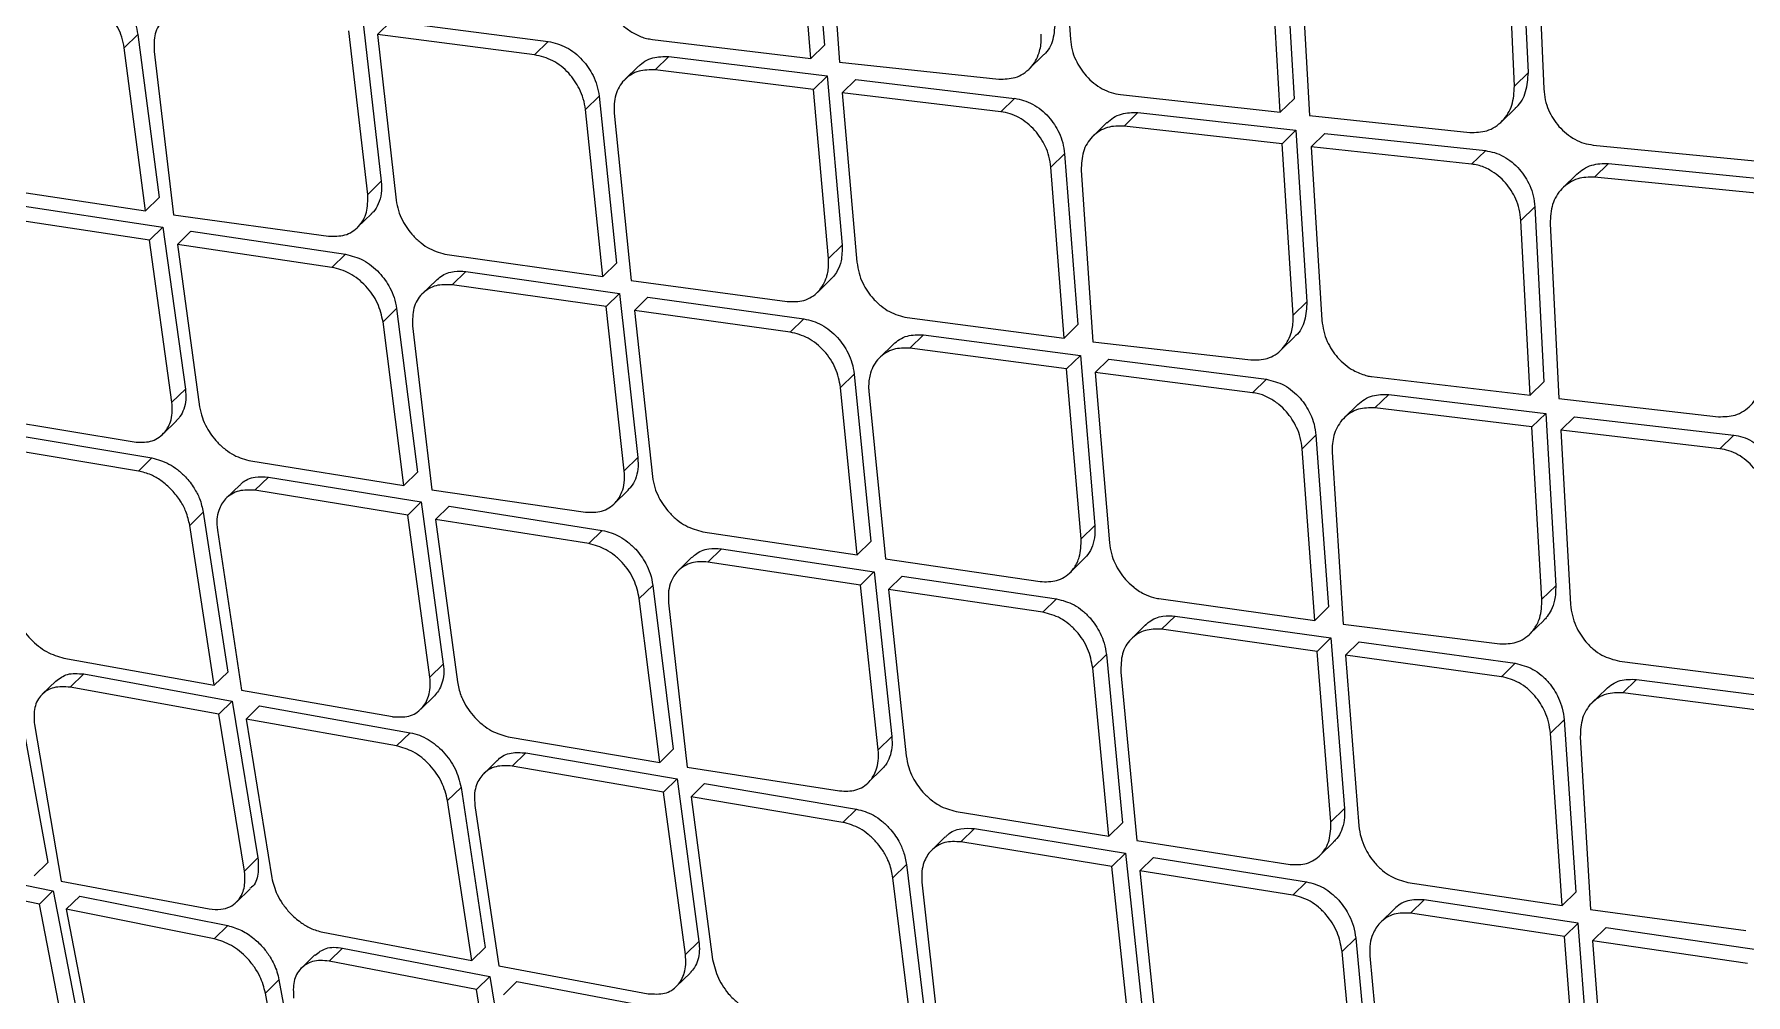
# Model space of a CAD drawing. Extents: x 525 to 613, y 487 to 635.
# Drawn here: x 601.145 to 602.765, y 578.665 to 579.574 of the extents above; entities that cross this region are included whole.
import ezdxf

# ---------------------------------------------------------------- set-up
doc = ezdxf.new("R2010")
doc.units = 0
doc.header["$MEASUREMENT"] = 0
doc.layers.add('1', color=4, linetype='Continuous')
doc.layers.add('STD TEST', color=3, linetype='Continuous')

# ---------------------------------------------------------------- blocks, each defined once
blk = doc.blocks.new('2023 VANGUARD')
at = {"layer": '1', "color": 3, "linetype": 'Continuous', "lineweight": 25}
for p, q in [((33.155, -12.9582), (33.166, -13.1215)), ((32.92, -12.9662), (32.9332, -13.1273)), ((32.9203, -13.1399), (32.907, -12.9789)), ((32.9359, -12.9816), (32.9475, -13.1432)), ((33.5995, -13.153), (33.592, -12.9862)), ((33.5863, -13.1659), (33.5788, -12.9992)), ((33.6069, -13.0017), (33.6141, -13.1687)), ((33.3682, -13.0132), (33.3777, -13.178)), ((33.3647, -13.1908), (33.3551, -13.0261)), ((33.3829, -13.0288), (33.3922, -13.1938)), ((32.496, -13.101), (32.5138, -13.256)), ((32.5101, -13.1172), (32.523, -13.1046)), ((32.523, -13.1046), (32.6718, -13.1237)), ((32.2705, -13.1296), (32.2833, -13.1171)), ((32.2833, -13.1171), (32.3034, -13.2715)), ((32.5009, -13.2686), (32.4831, -13.1136)), ((32.5101, -13.1172), (32.5278, -13.2739)), ((32.6589, -13.1363), (32.5101, -13.1172)), ((32.7704, -13.1218), (32.9203, -13.14)), ((32.2906, -13.2841), (32.2705, -13.1296)), ((32.2987, -13.1331), (32.3171, -13.288)), ((32.6589, -13.1363), (32.6718, -13.1237)), ((32.7731, -13.1507), (32.786, -13.1381)), ((32.786, -13.1381), (32.9357, -13.1564)), ((32.9203, -13.14), (32.9332, -13.1273)), ((33.1271, -13.1497), (33.1401, -13.137)), ((32.7573, -13.1471), (32.7444, -13.1597)), ((32.9228, -13.1691), (32.7731, -13.1507)), ((32.9475, -13.1432), (33.0982, -13.1593)), ((33.5863, -13.1659), (33.5995, -13.153)), ((32.9228, -13.1691), (32.9357, -13.1565)), ((32.937, -13.3293), (32.9228, -13.1691)), ((32.9357, -13.1564), (32.9499, -13.3166)), ((32.9629, -13.1597), (32.95, -13.1724)), ((32.9629, -13.1597), (33.1132, -13.1776)), ((32.7199, -13.1755), (32.7071, -13.1881)), ((32.72, -13.1755), (32.7363, -13.3336)), ((33.1002, -13.1903), (32.95, -13.1724)), ((32.95, -13.1724), (32.964, -13.3328)), ((33.1002, -13.1903), (33.1131, -13.1776)), ((33.2134, -13.174), (33.3647, -13.1908)), ((33.3647, -13.1908), (33.3777, -13.178)), ((33.5741, -13.1997), (33.5872, -13.1869)), ((32.7234, -13.3462), (32.7071, -13.1881)), ((32.7341, -13.1916), (32.7502, -13.3499)), ((33.2005, -13.2006), (33.1875, -13.2133)), ((33.2169, -13.2038), (33.2299, -13.191)), ((33.2299, -13.191), (33.3795, -13.2078)), ((33.3922, -13.1938), (33.5442, -13.2099)), ((33.3665, -13.2206), (33.2169, -13.2038)), ((33.3795, -13.2078), (33.3665, -13.2206)), ((33.3795, -13.2078), (33.3898, -13.3702)), ((33.394, -13.2236), (33.407, -13.2108)), ((33.407, -13.2108), (33.5588, -13.2271)), ((33.1476, -13.2428), (33.1606, -13.23)), ((33.1606, -13.23), (33.1731, -13.3918)), ((33.3768, -13.3829), (33.3665, -13.2206)), ((33.394, -13.2236), (33.4041, -13.3877)), ((33.5457, -13.24), (33.394, -13.2236)), ((33.5457, -13.24), (33.5588, -13.2272)), ((33.6608, -13.2218), (33.8139, -13.2368)), ((33.1602, -13.4045), (33.1476, -13.2428)), ((33.1763, -13.2457), (33.1872, -13.408)), ((33.6454, -13.2494), (33.6322, -13.2623)), ((33.6622, -13.2521), (33.6754, -13.2392)), ((33.6754, -13.2392), (33.8282, -13.2544)), ((32.1446, -13.2621), (32.2906, -13.2841)), ((32.5009, -13.2686), (32.5138, -13.256)), ((33.815, -13.2674), (33.6622, -13.2521)), ((32.1614, -13.2773), (32.3071, -13.2995)), ((32.2906, -13.2841), (32.3034, -13.2715)), ((33.5925, -13.2931), (33.6056, -13.2803)), ((33.6056, -13.2803), (33.6142, -13.4459)), ((32.2943, -13.312), (32.1486, -13.2898)), ((32.2943, -13.312), (32.3071, -13.2995)), ((32.3071, -13.2995), (32.3283, -13.4528)), ((32.3171, -13.288), (32.4639, -13.308)), ((32.4914, -13.2997), (32.5044, -13.287)), ((33.6011, -13.4587), (33.5925, -13.2931)), ((33.62, -13.2961), (33.6285, -13.4619)), ((32.3155, -13.4653), (32.2943, -13.312)), ((32.3208, -13.316), (32.3336, -13.3034)), ((32.3208, -13.316), (32.3418, -13.4695)), ((32.4671, -13.3376), (32.3208, -13.316)), ((32.3337, -13.3034), (32.48, -13.3251)), ((32.4671, -13.3376), (32.4799, -13.3251)), ((32.5761, -13.3255), (32.7234, -13.3462)), ((32.937, -13.3293), (32.9499, -13.3166)), ((32.5808, -13.3541), (32.5937, -13.3415)), ((32.5937, -13.3415), (32.7394, -13.3622)), ((32.7234, -13.3462), (32.7363, -13.3336)), ((32.9266, -13.3613), (32.9395, -13.3486)), ((32.5656, -13.3499), (32.5528, -13.3624)), ((32.7265, -13.3748), (32.5808, -13.3541)), ((32.7393, -13.3622), (32.7265, -13.3748)), ((32.7394, -13.3622), (32.7566, -13.5177)), ((32.7502, -13.3499), (32.8981, -13.37)), ((32.5283, -13.3767), (32.5155, -13.3893)), ((32.5283, -13.3767), (32.5479, -13.5315)), ((32.7438, -13.5303), (32.7265, -13.3748)), ((32.7533, -13.3785), (32.7661, -13.3659)), ((32.9009, -13.3989), (32.7533, -13.3785)), ((32.7533, -13.3785), (32.7705, -13.5357)), ((32.7661, -13.3659), (32.9138, -13.3863)), ((33.3768, -13.3829), (33.3898, -13.3702)), ((32.5351, -13.5441), (32.5155, -13.3893)), ((32.5434, -13.3929), (32.5615, -13.5482)), ((32.9009, -13.3989), (32.9138, -13.3863)), ((33.0115, -13.3852), (33.1602, -13.4045)), ((33.1602, -13.4045), (33.1731, -13.3918)), ((32.9985, -13.4104), (32.9856, -13.423)), ((33.0141, -13.4142), (33.0271, -13.4015)), ((33.0271, -13.4016), (33.1755, -13.4211)), ((33.1872, -13.408), (33.3367, -13.4253)), ((33.3655, -13.4158), (33.3785, -13.4031)), ((33.1625, -13.4338), (33.0141, -13.4142)), ((33.1625, -13.4338), (33.1755, -13.4211)), ((33.1755, -13.4211), (33.1891, -13.5819)), ((33.1895, -13.4373), (33.2025, -13.4246)), ((33.2025, -13.4246), (33.3515, -13.4436)), ((32.9485, -13.4512), (32.9614, -13.4386)), ((32.9614, -13.4386), (32.9772, -13.5972)), ((33.1762, -13.5945), (33.1625, -13.4338)), ((33.1895, -13.4373), (33.2029, -13.5983)), ((33.3385, -13.4563), (33.1895, -13.4373)), ((33.3385, -13.4563), (33.3515, -13.4436)), ((33.451, -13.4408), (33.6011, -13.4587)), ((33.6011, -13.4587), (33.6142, -13.4459)), ((32.3155, -13.4653), (32.3283, -13.4528)), ((32.9643, -13.6098), (32.9485, -13.4512)), ((32.9753, -13.4549), (32.9909, -13.6137)), ((33.4543, -13.4707), (33.4674, -13.458)), ((33.4674, -13.458), (33.6159, -13.4759)), ((33.6285, -13.4619), (33.7794, -13.479)), ((33.4382, -13.4674), (33.4252, -13.4801)), ((33.6028, -13.4887), (33.4543, -13.4707)), ((33.6028, -13.4887), (33.6159, -13.4759)), ((33.6159, -13.4759), (33.6254, -13.639)), ((32.1358, -13.479), (32.2798, -13.5029)), ((32.1529, -13.4939), (32.2967, -13.518)), ((32.307, -13.4955), (32.3199, -13.4829)), ((33.6123, -13.6517), (33.6028, -13.4887)), ((33.6432, -13.4791), (33.6301, -13.4919)), ((33.7807, -13.5093), (33.6301, -13.4919)), ((33.6301, -13.4919), (33.6395, -13.6568)), ((33.6432, -13.4791), (33.7939, -13.4964)), ((32.2839, -13.5305), (32.1402, -13.5064)), ((33.3984, -13.4966), (33.3854, -13.5094)), ((33.3973, -13.6718), (33.3854, -13.5094)), ((33.3984, -13.4966), (33.4103, -13.6591)), ((33.7807, -13.5093), (33.7939, -13.4964)), ((32.2839, -13.5305), (32.2967, -13.518)), ((32.3903, -13.5209), (32.5351, -13.5441)), ((32.7438, -13.5303), (32.7566, -13.5177)), ((33.4139, -13.5125), (33.4241, -13.6755)), ((32.3942, -13.5487), (32.407, -13.5362)), ((32.407, -13.5362), (32.5516, -13.5595)), ((32.5351, -13.5441), (32.5479, -13.5315)), ((32.3798, -13.5437), (32.367, -13.5562)), ((32.5388, -13.5721), (32.3942, -13.5487)), ((32.5516, -13.5595), (32.5725, -13.7132)), ((32.5615, -13.5482), (32.707, -13.5694)), ((32.7343, -13.5614), (32.7473, -13.5487)), ((32.3325, -13.5819), (32.3453, -13.5694)), ((32.3453, -13.5694), (32.3684, -13.7208)), ((32.5388, -13.5721), (32.5516, -13.5596)), ((32.5597, -13.7257), (32.5388, -13.5721)), ((32.5651, -13.5763), (32.5779, -13.5637)), ((32.5779, -13.5637), (32.723, -13.5866)), ((32.3556, -13.7333), (32.3325, -13.5819)), ((32.3586, -13.5863), (32.3815, -13.7379)), ((32.7102, -13.5991), (32.5651, -13.5763)), ((32.5651, -13.5763), (32.5858, -13.7301)), ((32.7102, -13.5991), (32.723, -13.5866)), ((32.8182, -13.5879), (32.9643, -13.6098)), ((33.1762, -13.5945), (33.1891, -13.5819)), ((32.8229, -13.6166), (32.8357, -13.604)), ((32.8357, -13.604), (32.9802, -13.6259)), ((32.9643, -13.6098), (32.9772, -13.5972)), ((32.8078, -13.6121), (32.7951, -13.6246)), ((32.9673, -13.6385), (32.8229, -13.6166)), ((32.9909, -13.6137), (33.1374, -13.6351)), ((33.1658, -13.6265), (33.1788, -13.6137)), ((32.758, -13.6512), (32.7708, -13.6387)), ((32.7708, -13.6387), (32.7901, -13.7938)), ((32.9801, -13.6259), (32.9673, -13.6385)), ((32.9841, -13.7944), (32.9673, -13.6385)), ((32.9802, -13.6259), (32.997, -13.7818)), ((32.9938, -13.6425), (33.0067, -13.6299)), ((33.0067, -13.6299), (33.153, -13.6515)), ((33.6123, -13.6517), (33.6254, -13.639)), ((32.7773, -13.8064), (32.758, -13.6512)), ((32.7857, -13.6552), (32.8034, -13.8108)), ((32.9938, -13.6425), (33.0106, -13.8001)), ((33.1401, -13.6641), (32.9938, -13.6425)), ((33.1401, -13.6641), (33.153, -13.6515)), ((33.2499, -13.6512), (33.3973, -13.6718)), ((33.2524, -13.6803), (33.2653, -13.6677)), ((33.2653, -13.6677), (33.4125, -13.6885)), ((33.3973, -13.6718), (33.4103, -13.6591)), ((33.601, -13.6847), (33.614, -13.672)), ((33.2368, -13.6764), (33.2241, -13.6889)), ((33.3995, -13.7012), (33.2524, -13.6803)), ((33.3995, -13.7012), (33.4125, -13.6885)), ((33.4125, -13.6885), (33.4255, -13.8498)), ((33.4241, -13.6755), (33.5724, -13.6939)), ((33.2001, -13.7043), (33.1872, -13.7169)), ((33.2001, -13.7043), (33.2154, -13.8634)), ((33.4126, -13.8625), (33.3995, -13.7012)), ((33.4393, -13.6922), (33.4263, -13.7049)), ((33.5741, -13.7252), (33.4263, -13.7049)), ((33.4263, -13.7049), (33.4391, -13.8665)), ((33.4393, -13.6922), (33.5871, -13.7124)), ((32.2134, -13.7077), (32.3556, -13.7333)), ((32.3556, -13.7333), (32.3684, -13.7208)), ((32.5597, -13.7257), (32.5725, -13.7132)), ((33.2025, -13.876), (33.1872, -13.7169)), ((33.2138, -13.7209), (33.2289, -13.8802)), ((33.5741, -13.7252), (33.5871, -13.7124)), ((33.6857, -13.7104), (33.8348, -13.7294)), ((32.2057, -13.7293), (32.1929, -13.7418)), ((32.2193, -13.7351), (32.2321, -13.7226)), ((32.36, -13.7607), (32.2193, -13.7351)), ((32.2321, -13.7226), (32.3727, -13.7482)), ((33.673, -13.7369), (33.66, -13.7497)), ((33.6889, -13.7405), (33.702, -13.7277)), ((33.702, -13.7277), (33.8494, -13.7467)), ((32.1712, -13.7533), (32.198, -13.9011)), ((32.3727, -13.7482), (32.36, -13.7607)), ((32.3727, -13.7482), (32.397, -13.8968)), ((32.3815, -13.7379), (32.5243, -13.763)), ((32.3986, -13.7528), (32.3858, -13.7653)), ((32.3986, -13.7528), (32.5411, -13.7782)), ((32.5512, -13.7558), (32.5641, -13.7432)), ((33.8363, -13.7595), (33.6889, -13.7405)), ((32.3843, -13.9093), (32.36, -13.7607)), ((32.5283, -13.7907), (32.3858, -13.7653)), ((32.3858, -13.7653), (32.4101, -13.9156)), ((33.6204, -13.7787), (33.6334, -13.766)), ((33.6334, -13.766), (33.6446, -13.9291)), ((32.1854, -13.7705), (32.2107, -13.9187)), ((32.5283, -13.7907), (32.5411, -13.7782)), ((32.6338, -13.782), (32.7773, -13.8064)), ((32.9841, -13.7944), (32.997, -13.7818)), ((33.6316, -13.9418), (33.6204, -13.7787)), ((33.6486, -13.7821), (33.6582, -13.9457)), ((32.6377, -13.8098), (32.6505, -13.7973)), ((32.6505, -13.7973), (32.7938, -13.8219)), ((32.7773, -13.8064), (32.7901, -13.7938)), ((32.6235, -13.8046), (32.6107, -13.8171)), ((32.7809, -13.8345), (32.6377, -13.8098)), ((32.8034, -13.8108), (32.9476, -13.8333)), ((32.9747, -13.8254), (32.9876, -13.8128)), ((32.5765, -13.8425), (32.5893, -13.83)), ((32.5893, -13.83), (32.6122, -13.9815)), ((32.7809, -13.8345), (32.7937, -13.8219)), ((32.8016, -13.9883), (32.7809, -13.8345)), ((32.7937, -13.8219), (32.8144, -13.9758)), ((32.807, -13.8389), (32.8198, -13.8263)), ((32.8198, -13.8263), (32.9636, -13.8505)), ((32.5994, -13.994), (32.5765, -13.8425)), ((32.6024, -13.8471), (32.6251, -13.9989)), ((32.807, -13.8389), (32.8274, -13.993)), ((32.9507, -13.8631), (32.807, -13.8389)), ((32.9507, -13.8631), (32.9635, -13.8505)), ((33.4255, -13.8498), (33.4126, -13.8625)), ((33.0578, -13.8528), (33.2025, -13.876)), ((33.2025, -13.876), (33.2154, -13.8634)), ((33.0476, -13.8768), (33.0349, -13.8893)), ((33.0624, -13.8815), (33.0752, -13.8689)), ((33.2054, -13.9048), (33.0624, -13.8815)), ((33.0752, -13.8689), (33.2183, -13.8921)), ((33.2289, -13.8802), (33.3741, -13.9029)), ((33.4022, -13.8945), (33.4152, -13.8817)), ((32.0636, -13.8995), (32.203, -13.9278)), ((32.3843, -13.9093), (32.397, -13.8968)), ((33.2054, -13.9048), (33.2183, -13.8922)), ((33.2183, -13.8921), (33.2348, -14.0484)), ((33.2317, -13.909), (33.2446, -13.8964)), ((33.2446, -13.8964), (33.3896, -13.9193)), ((32.1903, -13.9404), (32.0508, -13.912)), ((32.1853, -13.9136), (32.198, -13.9011)), ((33.0109, -13.9031), (32.9981, -13.9156)), ((33.0171, -14.0711), (32.9981, -13.9156)), ((33.0109, -13.9031), (33.0299, -14.0585)), ((33.2219, -14.061), (33.2054, -13.9048)), ((33.3767, -13.9319), (33.2317, -13.909)), ((33.2317, -13.909), (33.2481, -14.067)), ((32.1903, -13.9404), (32.203, -13.9279)), ((32.2031, -13.9278), (32.2314, -14.0741)), ((32.2107, -13.9187), (32.351, -13.945)), ((32.3767, -13.9385), (32.3896, -13.9259)), ((33.0255, -13.9198), (33.0429, -14.0757)), ((33.3767, -13.9319), (33.3896, -13.9193)), ((33.4855, -13.9199), (33.6316, -13.9418)), ((33.6316, -13.9418), (33.6446, -13.9291)), ((32.2186, -14.0866), (32.1903, -13.9404)), ((32.2156, -13.9454), (32.2284, -13.9329)), ((32.3556, -13.9733), (32.2156, -13.9454)), ((32.2156, -13.9454), (32.2438, -14.092)), ((32.2284, -13.9329), (32.3684, -13.9608)), ((33.4728, -13.9449), (33.4598, -13.9575)), ((33.4879, -13.9492), (33.5009, -13.9365)), ((33.6467, -13.9586), (33.5009, -13.9365)), ((33.6582, -13.9457), (33.8053, -13.9654)), ((32.3556, -13.9733), (32.3684, -13.9608)), ((33.6338, -13.9713), (33.4879, -13.9492)), ((33.6338, -13.9713), (33.6467, -13.9586)), ((33.6592, -14.1205), (33.6467, -13.9586)), ((33.6603, -13.9753), (33.6733, -13.9625)), ((33.6733, -13.9626), (33.8198, -13.984)), ((32.4585, -13.9672), (32.5994, -13.994)), ((32.8016, -13.9883), (32.8144, -13.9758)), ((33.4232, -13.9853), (33.4361, -13.9727)), ((33.4361, -13.9726), (33.451, -14.1321)), ((33.6462, -14.1332), (33.6338, -13.9713)), ((33.6603, -13.9753), (33.6725, -14.1374)), ((33.8068, -13.9967), (33.6603, -13.9753)), ((32.451, -13.9885), (32.4382, -14.001)), ((32.4644, -13.9946), (32.4772, -13.9821)), ((32.6038, -14.0214), (32.4644, -13.9946)), ((32.4772, -13.9821), (32.6165, -14.0089)), ((32.5994, -13.994), (32.6122, -13.9815)), ((33.4381, -14.1448), (33.4232, -13.9853)), ((33.4495, -13.9895), (33.4642, -14.1492)), ((32.4041, -14.0247), (32.4169, -14.0122)), ((32.4169, -14.0122), (32.4438, -14.16)), ((32.6038, -14.0214), (32.6165, -14.0089)), ((32.6165, -14.0089), (32.6408, -14.1576)), ((32.6251, -13.9989), (32.7665, -14.0253)), ((32.7932, -14.0183), (32.806, -14.0058)), ((32.431, -14.1725), (32.4041, -14.0247)), ((32.628, -14.1701), (32.6038, -14.0214)), ((32.6294, -14.0263), (32.6421, -14.0138)), ((32.6421, -14.0138), (32.7833, -14.0405))]:
    blk.add_line(p, q, dxfattribs=at)
for points, knots in [([(26.8663, -9.7116), (26.937, -9.7812), (27.0812, -9.923), (27.2872, -10.1253), (27.4722, -10.3069), (27.6216, -10.4534), (27.7474, -10.5767), (27.8647, -10.6918), (27.9896, -10.8141), (28.1434, -10.965), (28.3305, -11.1483), (28.5539, -11.3673), (28.7978, -11.6064), (29.1727, -11.974), (29.664, -12.4562), (30.258, -13.0407), (30.9241, -13.6973), (31.6654, -14.4298), (32.3021, -15.0605), (32.756, -15.5099), (33.0391, -15.7902), (33.347, -16.0949), (33.6662, -16.4106), (33.8829, -16.6245), (33.9883, -16.7285)], [0, 0, 0, 0, 0.029767, 0.060688, 0.086611, 0.107534, 0.123455, 0.139475, 0.15683, 0.175896, 0.204115, 0.235405, 0.26976, 0.306593, 0.392938, 0.476282, 0.556631, 0.673578, 0.789035, 0.825555, 0.865273, 0.90861, 0.955567, 1, 1, 1, 1]), ([(33.089, -17.8555), (32.8469, -17.5345), (32.3652, -16.8957), (31.5863, -15.9847), (30.7889, -15.0999), (29.9669, -14.2414), (29.1318, -13.4082), (28.2861, -12.5963), (27.4201, -11.8141), (26.5231, -11.0565), (25.896, -10.586), (25.5807, -10.3493)], [0, 0, 0, 0, 0.113392, 0.225638, 0.337341, 0.448782, 0.560233, 0.669481, 0.778832, 0.888788, 1, 1, 1, 1]), ([(32.6165, -18.3278), (32.528, -18.1961), (32.3492, -17.9299), (32.0677, -17.5326), (31.7728, -17.1325), (31.4636, -16.7304), (31.1491, -16.3383), (30.7744, -15.8893), (30.3282, -15.3796), (29.7887, -14.7964), (29.285, -14.2806), (28.8367, -13.84), (28.4614, -13.4835), (28.0918, -13.1442), (27.7284, -12.8222), (27.3605, -12.5075), (26.9058, -12.1331), (26.3605, -11.7073), (25.7337, -11.2469), (25.3112, -10.9616), (25.103, -10.821)], [0, 0, 0, 0, 0.0447089, 0.0903487, 0.1369096, 0.1843794, 0.2327447, 0.2779544, 0.3484175, 0.4226792, 0.500679, 0.5505248, 0.5989031, 0.6457948, 0.691185, 0.7350623, 0.7815627, 0.8564232, 0.9292521, 1, 1, 1, 1]), ([(32.2345, -13.0659), (32.2402, -13.0674), (32.2517, -13.0703), (32.2622, -13.0787), (32.2708, -13.0877), (32.2764, -13.0955), (32.2815, -13.1072), (32.2827, -13.1137), (32.2833, -13.1171)], [0, 0, 0, 0, 0.248838, 0.498577, 0.498647, 0.726405, 0.857582, 1, 1, 1, 1]), ([(32.7223, -13.0699), (32.7228, -13.0733), (32.7238, -13.0797), (32.7286, -13.0917), (32.7359, -13.1026), (32.7456, -13.1115), (32.7547, -13.1173), (32.7632, -13.1208), (32.7686, -13.1215), (32.7704, -13.1218)], [0, 0, 0, 0, 0.137054, 0.266067, 0.499167, 0.625391, 0.770096, 0.921262, 1, 1, 1, 1]), ([(32.2705, -13.1296), (32.2699, -13.1263), (32.2687, -13.1198), (32.2635, -13.1081), (32.2542, -13.095), (32.2389, -13.0829), (32.2275, -13.08), (32.2217, -13.0785)], [0, 0, 0, 0, 0.141852, 0.272756, 0.500839, 0.749816, 1, 1, 1, 1]), ([(32.3363, -13.0941), (32.3311, -13.094), (32.323, -13.0937), (32.3136, -13.0979), (32.3055, -13.1042), (32.2985, -13.1158), (32.2986, -13.1273), (32.2987, -13.1331)], [0, 0, 0, 0, 0.232661, 0.362409, 0.500805, 0.750204, 1, 1, 1, 1]), ([(33.1514, -13.1041), (33.1511, -13.1102), (33.1506, -13.1223), (33.1449, -13.133), (33.1404, -13.1366), (33.14, -13.1369)], [0, 0, 0, 0, 0.480987, 0.960679, 1, 1, 1, 1]), ([(33.0982, -13.1593), (33.1036, -13.1593), (33.112, -13.1592), (33.1217, -13.1544), (33.1303, -13.1475), (33.1367, -13.1363), (33.1386, -13.125), (33.1385, -13.119), (33.1385, -13.1174), (33.1384, -13.1169), (33.1384, -13.1169)], [0, 0, 0, 0, 0.234063, 0.363375, 0.500649, 0.749566, 0.933318, 0.98136, 0.998096, 1, 1, 1, 1]), ([(33.166, -13.1215), (33.1664, -13.1249), (33.1672, -13.1315), (33.1717, -13.1437), (33.1789, -13.1547), (33.1881, -13.1634), (33.1961, -13.1687), (33.2047, -13.1725), (33.2105, -13.1735), (33.2134, -13.174)], [0, 0, 0, 0, 0.13763, 0.266776, 0.498937, 0.625308, 0.750813, 0.875645, 1, 1, 1, 1]), ([(32.7071, -13.1881), (32.7065, -13.1847), (32.7055, -13.1782), (32.7006, -13.1662), (32.6915, -13.1529), (32.6763, -13.1406), (32.6647, -13.1378), (32.6589, -13.1363)], [0, 0, 0, 0, 0.141035, 0.271651, 0.500816, 0.750106, 1, 1, 1, 1]), ([(32.6718, -13.1237), (32.6776, -13.1251), (32.6892, -13.128), (32.7044, -13.1403), (32.7135, -13.1536), (32.7184, -13.1655), (32.7194, -13.1721), (32.72, -13.1755)], [0, 0, 0, 0, 0.249516, 0.499235, 0.728401, 0.858997, 1, 1, 1, 1]), ([(32.7574, -13.1472), (32.7593, -13.1455), (32.7632, -13.142), (32.7726, -13.1379), (32.7808, -13.138), (32.786, -13.1381)], [0, 0, 0, 0, 0.252325, 0.521304, 1, 1, 1, 1]), ([(32.7731, -13.1507), (32.7678, -13.1507), (32.7596, -13.1505), (32.7499, -13.155), (32.7415, -13.1617), (32.7343, -13.1737), (32.7341, -13.1857), (32.7341, -13.1916)], [0, 0, 0, 0, 0.232695, 0.362483, 0.500961, 0.750269, 1, 1, 1, 1]), ([(33.5871, -13.1868), (33.5875, -13.1865), (33.5922, -13.1827), (33.5981, -13.1716), (33.599, -13.1593), (33.5995, -13.153)], [0, 0, 0, 0, 0.041388, 0.519816, 1, 1, 1, 1]), ([(33.9893, -16.6933), (33.9889, -16.6929), (33.9856, -16.6895), (33.9746, -16.6784), (33.9354, -16.6386), (33.7891, -16.4902), (33.2206, -15.9119), (32.0987, -14.7662), (31.072, -13.7471), (30.4807, -13.1602)], [0, 0, 0, 0, 0.000353, 0.002828, 0.009436, 0.033986, 0.128384, 0.498019, 1, 1, 1, 1]), ([(33.5442, -13.2099), (33.5497, -13.2098), (33.5582, -13.2097), (33.5683, -13.2047), (33.5772, -13.1974), (33.5852, -13.1846), (33.586, -13.1722), (33.5863, -13.1659)], [0, 0, 0, 0, 0.233461, 0.363141, 0.501283, 0.750357, 1, 1, 1, 1]), ([(33.6141, -13.1687), (33.6144, -13.1722), (33.6151, -13.1789), (33.6193, -13.1912), (33.6263, -13.2024), (33.6354, -13.2112), (33.6434, -13.2166), (33.6521, -13.2204), (33.6579, -13.2213), (33.6608, -13.2218)], [0, 0, 0, 0, 0.137934, 0.267121, 0.498745, 0.625067, 0.750519, 0.875396, 1, 1, 1, 1]), ([(33.1132, -13.1775), (33.116, -13.1781), (33.1218, -13.1791), (33.1304, -13.1829), (33.1384, -13.1882), (33.1475, -13.1968), (33.1546, -13.2077), (33.1592, -13.2199), (33.1601, -13.2266), (33.1606, -13.23)], [0, 0, 0, 0, 0.125032, 0.249946, 0.374919, 0.50007, 0.72923, 0.859501, 1, 1, 1, 1]), ([(33.1476, -13.2428), (33.1471, -13.2393), (33.1462, -13.2326), (33.1416, -13.2205), (33.1345, -13.2096), (33.1254, -13.201), (33.1174, -13.1956), (33.1089, -13.1918), (33.1031, -13.1908), (33.1002, -13.1903)], [0, 0, 0, 0, 0.14044, 0.270629, 0.499548, 0.624447, 0.749598, 0.874725, 1, 1, 1, 1]), ([(33.2006, -13.2007), (33.2026, -13.1989), (33.2066, -13.1954), (33.2163, -13.1911), (33.2246, -13.191), (33.2299, -13.191)], [0, 0, 0, 0, 0.254093, 0.522259, 1, 1, 1, 1]), ([(33.2169, -13.2038), (33.2115, -13.2038), (33.2032, -13.2038), (33.1933, -13.2084), (33.1847, -13.2153), (33.177, -13.2276), (33.1765, -13.2397), (33.1763, -13.2457)], [0, 0, 0, 0, 0.232774, 0.362593, 0.501139, 0.750349, 1, 1, 1, 1]), ([(33.5588, -13.2271), (33.5617, -13.2276), (33.5676, -13.2286), (33.5762, -13.2324), (33.5842, -13.2378), (33.5932, -13.2465), (33.6002, -13.2576), (33.6045, -13.27), (33.6052, -13.2767), (33.6056, -13.2803)], [0, 0, 0, 0, 0.125188, 0.250134, 0.375107, 0.500305, 0.729629, 0.859753, 1, 1, 1, 1]), ([(33.5925, -13.2931), (33.5921, -13.2896), (33.5914, -13.2828), (33.587, -13.2704), (33.5801, -13.2594), (33.5711, -13.2506), (33.5622, -13.2447), (33.5536, -13.241), (33.5477, -13.2402), (33.5457, -13.24)], [0, 0, 0, 0, 0.140198, 0.2703147, 0.4997393, 0.6252134, 0.7493424, 0.9157268, 1, 1, 1, 1]), ([(33.6455, -13.2495), (33.6474, -13.2478), (33.6516, -13.2441), (33.6614, -13.2395), (33.6699, -13.2393), (33.6754, -13.2392)], [0, 0, 0, 0, 0.2478603, 0.5190243, 1, 1, 1, 1]), ([(32.5138, -13.256), (32.514, -13.26), (32.5143, -13.2677), (32.5113, -13.2774), (32.5079, -13.2838), (32.505, -13.2863), (32.5042, -13.2869)], [0, 0, 0, 0, 0.328062, 0.631003, 0.908801, 1, 1, 1, 1]), ([(33.6622, -13.2521), (33.6567, -13.2522), (33.6482, -13.2523), (33.638, -13.2573), (33.6291, -13.2646), (33.6211, -13.2774), (33.6204, -13.2898), (33.62, -13.2961)], [0, 0, 0, 0, 0.231934, 0.362004, 0.5013, 0.750413, 1, 1, 1, 1]), ([(32.4639, -13.308), (32.4692, -13.3081), (32.4773, -13.3083), (32.4865, -13.304), (32.4943, -13.2976), (32.5011, -13.2861), (32.501, -13.2744), (32.5009, -13.2686)], [0, 0, 0, 0, 0.238975, 0.367116, 0.500718, 0.750093, 1, 1, 1, 1]), ([(32.5278, -13.2739), (32.5284, -13.2772), (32.5296, -13.2837), (32.5345, -13.2955), (32.542, -13.3062), (32.5513, -13.3147), (32.562, -13.3219), (32.5705, -13.3241), (32.5761, -13.3255)], [0, 0, 0, 0, 0.139623, 0.26964, 0.499965, 0.628179, 0.754412, 1, 1, 1, 1]), ([(32.48, -13.3251), (32.4856, -13.3266), (32.497, -13.3296), (32.512, -13.3417), (32.5213, -13.3547), (32.5264, -13.3665), (32.5276, -13.3732), (32.5283, -13.3767)], [0, 0, 0, 0, 0.247254, 0.499029, 0.720607, 0.853183, 1, 1, 1, 1]), ([(32.8981, -13.37), (32.9034, -13.3701), (32.9117, -13.3703), (32.9213, -13.3658), (32.9295, -13.3592), (32.9339, -13.3516), (32.9357, -13.3454), (32.9364, -13.3426), (32.9372, -13.338), (32.9373, -13.3333), (32.9371, -13.3303), (32.937, -13.3295), (32.937, -13.3293), (32.937, -13.3293), (32.937, -13.3293)], [0, 0, 0, 0, 0.237345, 0.365679, 0.500188, 0.748974, 0.764455, 0.790559, 0.874583, 0.967216, 0.991098, 0.997421, 0.999706, 1, 1, 1, 1]), ([(32.9499, -13.3166), (32.9499, -13.3217), (32.95, -13.3306), (32.9461, -13.3401), (32.9427, -13.3451), (32.9408, -13.3473), (32.94, -13.3481), (32.9397, -13.3483), (32.9394, -13.3485)], [0, 0, 0, 0, 0.409877, 0.708359, 0.894841, 0.960971, 0.968949, 1, 1, 1, 1]), ([(32.5155, -13.3893), (32.5141, -13.3832), (32.5114, -13.3712), (32.4996, -13.3547), (32.4842, -13.3421), (32.4728, -13.3391), (32.4671, -13.3376)], [0, 0, 0, 0, 0.250046, 0.500074, 0.751781, 1, 1, 1, 1]), ([(32.5657, -13.35), (32.5671, -13.3487), (32.5718, -13.3444), (32.5815, -13.3409), (32.59, -13.3413), (32.5937, -13.3415)], [0, 0, 0, 0, 0.20659, 0.661938, 1, 1, 1, 1]), ([(32.964, -13.3328), (32.9645, -13.3362), (32.9655, -13.3428), (32.9702, -13.3548), (32.9774, -13.3657), (32.9866, -13.3743), (32.9972, -13.3816), (33.0058, -13.3837), (33.0115, -13.3852)], [0, 0, 0, 0, 0.139704, 0.269705, 0.499793, 0.62758, 0.753665, 1, 1, 1, 1]), ([(32.5808, -13.3541), (32.5756, -13.354), (32.5675, -13.3537), (32.5582, -13.3578), (32.5502, -13.3641), (32.5433, -13.3756), (32.5434, -13.3872), (32.5434, -13.3929)], [0, 0, 0, 0, 0.236372, 0.365175, 0.500754, 0.750147, 1, 1, 1, 1]), ([(33.3898, -13.3702), (33.3895, -13.3762), (33.3889, -13.3884), (33.3832, -13.3991), (33.3787, -13.4027), (33.3784, -13.403)], [0, 0, 0, 0, 0.480306, 0.958666, 1, 1, 1, 1]), ([(32.9138, -13.3863), (32.9195, -13.3877), (32.9281, -13.3899), (32.9386, -13.3972), (32.9477, -13.4057), (32.9549, -13.4164), (32.9598, -13.4284), (32.9608, -13.4351), (32.9614, -13.4386)], [0, 0, 0, 0, 0.247316, 0.373077, 0.49979, 0.723995, 0.855622, 1, 1, 1, 1]), ([(33.3367, -13.4253), (33.3421, -13.4252), (33.3505, -13.4252), (33.3602, -13.4205), (33.3686, -13.4135), (33.3751, -13.4023), (33.3769, -13.391), (33.3769, -13.385), (33.3768, -13.3834), (33.3768, -13.3831), (33.3768, -13.3829), (33.3768, -13.3829), (33.3768, -13.3829), (33.3768, -13.3829)], [0, 0, 0, 0, 0.236144, 0.364918, 0.500616, 0.749562, 0.936411, 0.983685, 0.995713, 0.998824, 0.999654, 0.999959, 1, 1, 1, 1]), ([(33.4041, -13.3877), (33.4046, -13.3912), (33.4054, -13.3979), (33.4098, -13.4102), (33.4168, -13.4212), (33.4259, -13.4299), (33.4349, -13.4361), (33.4433, -13.4394), (33.4489, -13.4408), (33.4508, -13.4408), (33.451, -13.4408)], [0, 0, 0, 0, 0.139568, 0.269362, 0.49894, 0.62573, 0.749314, 0.925684, 0.990889, 1, 1, 1, 1]), ([(32.9485, -13.4512), (32.9473, -13.4451), (32.9448, -13.4328), (32.9334, -13.4161), (32.9181, -13.4033), (32.9066, -13.4004), (32.9009, -13.3989)], [0, 0, 0, 0, 0.250055, 0.49997, 0.751529, 1, 1, 1, 1]), ([(32.9986, -13.4104), (33.0004, -13.4088), (33.0043, -13.4054), (33.0136, -13.4013), (33.0218, -13.4015), (33.0271, -13.4015)], [0, 0, 0, 0, 0.247249, 0.515452, 1, 1, 1, 1]), ([(33.0141, -13.4142), (33.0088, -13.4141), (33.0006, -13.4139), (32.991, -13.4184), (32.9827, -13.425), (32.9765, -13.4358), (32.9749, -13.447), (32.9751, -13.4531), (32.9753, -13.4547), (32.9753, -13.4549)], [0, 0, 0, 0, 0.235338, 0.364273, 0.500454, 0.749487, 0.929885, 0.992857, 1, 1, 1, 1]), ([(33.3515, -13.4436), (33.3573, -13.445), (33.3659, -13.4471), (33.3765, -13.4545), (33.3855, -13.4631), (33.3925, -13.474), (33.3971, -13.4863), (33.398, -13.4931), (33.3984, -13.4966)], [0, 0, 0, 0, 0.247374, 0.372772, 0.498999, 0.725327, 0.856709, 1, 1, 1, 1]), ([(33.7794, -13.479), (33.7849, -13.479), (33.7934, -13.4789), (33.8035, -13.4739), (33.8124, -13.4667), (33.8189, -13.4555), (33.8215, -13.4436), (33.8215, -13.4373), (33.8215, -13.4351)], [0, 0, 0, 0, 0.234744, 0.363864, 0.500669, 0.749436, 0.912038, 1, 1, 1, 1]), ([(32.3283, -13.4528), (32.3286, -13.4562), (32.3292, -13.463), (32.3271, -13.4718), (32.324, -13.4785), (32.3209, -13.4815), (32.3197, -13.4828)], [0, 0, 0, 0, 0.288787, 0.564065, 0.825837, 1, 1, 1, 1]), ([(33.3854, -13.5094), (33.385, -13.5058), (33.3841, -13.499), (33.3795, -13.4868), (33.3725, -13.4759), (33.3632, -13.4669), (33.3542, -13.461), (33.3458, -13.4573), (33.3404, -13.4566), (33.3385, -13.4563)], [0, 0, 0, 0, 0.143006, 0.274097, 0.499816, 0.625476, 0.769244, 0.921199, 1, 1, 1, 1]), ([(33.4382, -13.4674), (33.4402, -13.4657), (33.4443, -13.4622), (33.4539, -13.4579), (33.4621, -13.4579), (33.4674, -13.458)], [0, 0, 0, 0, 0.255947, 0.520114, 1, 1, 1, 1]), ([(32.2798, -13.5029), (32.2852, -13.5032), (32.296, -13.5037), (32.308, -13.496), (32.3141, -13.4857), (32.3163, -13.4753), (32.3158, -13.4688), (32.3156, -13.4653)], [0, 0, 0, 0, 0.245586, 0.49912, 0.715711, 0.849499, 1, 1, 1, 1]), ([(32.3418, -13.4695), (32.3425, -13.473), (32.3439, -13.4796), (32.3492, -13.4913), (32.3568, -13.5017), (32.366, -13.5101), (32.3766, -13.5172), (32.3849, -13.5195), (32.3903, -13.5209)], [0, 0, 0, 0, 0.148761, 0.281855, 0.500179, 0.632364, 0.759897, 1, 1, 1, 1]), ([(33.4543, -13.4707), (33.449, -13.4707), (33.4406, -13.4706), (33.4308, -13.4752), (33.4223, -13.4821), (33.4153, -13.4939), (33.4136, -13.5057), (33.4138, -13.5119), (33.4139, -13.5125)], [0, 0, 0, 0, 0.234836, 0.364027, 0.500857, 0.749898, 0.972469, 1, 1, 1, 1]), ([(33.827, -13.563), (33.8266, -13.5594), (33.8259, -13.5525), (33.8216, -13.5401), (33.8148, -13.529), (33.8059, -13.5202), (33.798, -13.5147), (33.7894, -13.5108), (33.7836, -13.5098), (33.7807, -13.5093)], [0, 0, 0, 0, 0.142081, 0.272851, 0.499876, 0.625279, 0.750676, 0.875488, 1, 1, 1, 1]), ([(33.7939, -13.4964), (33.7968, -13.4969), (33.8026, -13.498), (33.8111, -13.5018), (33.819, -13.5073), (33.828, -13.5161), (33.8348, -13.5272), (33.839, -13.5396), (33.8397, -13.5465), (33.8401, -13.5501)], [0, 0, 0, 0, 0.124236, 0.248777, 0.373907, 0.499968, 0.727065, 0.857874, 1, 1, 1, 1]), ([(32.2967, -13.518), (32.3021, -13.5195), (32.3104, -13.5218), (32.321, -13.529), (32.3294, -13.5365), (32.3365, -13.5459), (32.3426, -13.5574), (32.3443, -13.5651), (32.3453, -13.5694)], [0, 0, 0, 0, 0.241932, 0.368876, 0.499454, 0.67335, 0.817689, 1, 1, 1, 1]), ([(32.7566, -13.5177), (32.7568, -13.5214), (32.7572, -13.5287), (32.7546, -13.5381), (32.7512, -13.5447), (32.7481, -13.5475), (32.7471, -13.5485)], [0, 0, 0, 0, 0.306771, 0.594417, 0.862942, 1, 1, 1, 1]), ([(32.3325, -13.5819), (32.3315, -13.5775), (32.3297, -13.5697), (32.3236, -13.5582), (32.3157, -13.548), (32.306, -13.5397), (32.2952, -13.5332), (32.2879, -13.5315), (32.2839, -13.5305)], [0, 0, 0, 0, 0.186787, 0.332584, 0.500308, 0.67834, 0.821089, 1, 1, 1, 1]), ([(32.38, -13.5439), (32.3806, -13.5432), (32.3842, -13.5392), (32.3933, -13.5354), (32.4027, -13.5359), (32.407, -13.5362)], [0, 0, 0, 0, 0.1022511, 0.5853099, 1, 1, 1, 1]), ([(32.707, -13.5694), (32.7123, -13.5696), (32.7204, -13.5698), (32.7295, -13.5655), (32.7365, -13.5599), (32.7415, -13.5517), (32.7443, -13.5412), (32.744, -13.5341), (32.7438, -13.5303)], [0, 0, 0, 0, 0.241454, 0.36865, 0.499853, 0.697308, 0.835596, 1, 1, 1, 1]), ([(32.7705, -13.5357), (32.7711, -13.5392), (32.7722, -13.5458), (32.7772, -13.5577), (32.7846, -13.5684), (32.7937, -13.5769), (32.8043, -13.5842), (32.8127, -13.5864), (32.8182, -13.5879)], [0, 0, 0, 0, 0.144189, 0.275731, 0.500017, 0.629957, 0.756752, 1, 1, 1, 1]), ([(32.3942, -13.5487), (32.389, -13.5485), (32.3809, -13.5481), (32.372, -13.552), (32.3648, -13.5576), (32.36, -13.5659), (32.3578, -13.5763), (32.3583, -13.5828), (32.3586, -13.5863)], [0, 0, 0, 0, 0.241658, 0.368786, 0.499769, 0.714698, 0.848659, 1, 1, 1, 1]), ([(32.723, -13.5866), (32.7285, -13.5881), (32.7369, -13.5903), (32.7474, -13.5976), (32.7563, -13.6058), (32.7636, -13.6162), (32.7689, -13.628), (32.7702, -13.6349), (32.7708, -13.6387)], [0, 0, 0, 0, 0.243895, 0.370125, 0.498892, 0.70956, 0.844909, 1, 1, 1, 1]), ([(33.1891, -13.5819), (33.1892, -13.5859), (33.1893, -13.5936), (33.1863, -13.6034), (33.1826, -13.6101), (33.1795, -13.6128), (33.1787, -13.6136)], [0, 0, 0, 0, 0.319321, 0.616258, 0.890814, 1, 1, 1, 1]), ([(32.758, -13.6512), (32.7567, -13.6452), (32.754, -13.6331), (32.7442, -13.6191), (32.7347, -13.6102), (32.7241, -13.6029), (32.7157, -13.6006), (32.7102, -13.5991)], [0, 0, 0, 0, 0.249813, 0.499483, 0.628077, 0.754584, 1, 1, 1, 1]), ([(32.808, -13.6123), (32.809, -13.6113), (32.8131, -13.6071), (32.8226, -13.6033), (32.8317, -13.6038), (32.8357, -13.604)], [0, 0, 0, 0, 0.1482772, 0.6183182, 1, 1, 1, 1]), ([(33.1374, -13.6351), (33.1428, -13.6353), (33.1511, -13.6355), (33.1605, -13.6311), (33.1674, -13.6256), (33.1718, -13.6189), (33.176, -13.6086), (33.1761, -13.6005), (33.1762, -13.5945)], [0, 0, 0, 0, 0.239703, 0.367481, 0.500284, 0.664173, 0.750259, 1, 1, 1, 1]), ([(33.2029, -13.5983), (33.2034, -13.6017), (33.2044, -13.6083), (33.209, -13.6205), (33.2161, -13.6314), (33.2259, -13.6408), (33.2349, -13.6467), (33.2432, -13.6502), (33.2482, -13.6509), (33.2499, -13.6512)], [0, 0, 0, 0, 0.140962, 0.268692, 0.501235, 0.625931, 0.787416, 0.924719, 1, 1, 1, 1]), ([(32.8229, -13.6166), (32.8176, -13.6164), (32.8095, -13.616), (32.8003, -13.6202), (32.7932, -13.6257), (32.7881, -13.6338), (32.7852, -13.6442), (32.7855, -13.6513), (32.7857, -13.6552)], [0, 0, 0, 0, 0.239149, 0.366928, 0.499874, 0.695508, 0.834244, 1, 1, 1, 1]), ([(33.6254, -13.639), (33.6253, -13.6437), (33.6252, -13.652), (33.6217, -13.6615), (33.618, -13.6673), (33.6156, -13.6705), (33.6142, -13.6716), (33.6139, -13.6718)], [0, 0, 0, 0, 0.366426, 0.648386, 0.845562, 0.957737, 1, 1, 1, 1]), ([(33.153, -13.6515), (33.1586, -13.6529), (33.1671, -13.6551), (33.1776, -13.6625), (33.1865, -13.671), (33.1936, -13.6817), (33.1985, -13.6937), (33.1995, -13.7006), (33.2001, -13.7043)], [0, 0, 0, 0, 0.245065, 0.371119, 0.49918, 0.717292, 0.85067, 1, 1, 1, 1]), ([(33.5724, -13.6939), (33.5778, -13.694), (33.5861, -13.694), (33.5957, -13.6893), (33.6028, -13.6835), (33.6074, -13.6766), (33.6119, -13.6661), (33.6121, -13.6578), (33.6123, -13.6517)], [0, 0, 0, 0, 0.237871, 0.366135, 0.500426, 0.664219, 0.750399, 1, 1, 1, 1]), ([(33.1872, -13.7169), (33.186, -13.7108), (33.1836, -13.6985), (33.1742, -13.6842), (33.1647, -13.6752), (33.1542, -13.6678), (33.1457, -13.6656), (33.1401, -13.6641)], [0, 0, 0, 0, 0.249809, 0.49946, 0.627416, 0.753729, 1, 1, 1, 1]), ([(33.237, -13.6766), (33.2382, -13.6754), (33.2427, -13.671), (33.2524, -13.6671), (33.2614, -13.6675), (33.2653, -13.6677)], [0, 0, 0, 0, 0.168645, 0.635391, 1, 1, 1, 1]), ([(33.6395, -13.6568), (33.6399, -13.6603), (33.6407, -13.6671), (33.6451, -13.6794), (33.652, -13.6906), (33.661, -13.6994), (33.6715, -13.7068), (33.6801, -13.709), (33.6857, -13.7104)], [0, 0, 0, 0, 0.141989, 0.272717, 0.499687, 0.628298, 0.754622, 1, 1, 1, 1]), ([(33.2524, -13.6803), (33.2471, -13.6802), (33.2389, -13.68), (33.2294, -13.6844), (33.2212, -13.691), (33.214, -13.7029), (33.2139, -13.7149), (33.2138, -13.7209)], [0, 0, 0, 0, 0.238004, 0.36642, 0.500855, 0.750104, 1, 1, 1, 1]), ([(32.5725, -13.7132), (32.5728, -13.7164), (32.5733, -13.7228), (32.5715, -13.7314), (32.5685, -13.7383), (32.5654, -13.7417), (32.564, -13.7432)], [0, 0, 0, 0, 0.272897, 0.536782, 0.791676, 1, 1, 1, 1]), ([(33.5871, -13.7124), (33.5928, -13.7139), (33.6013, -13.716), (33.6118, -13.7235), (33.6206, -13.7322), (33.6275, -13.7431), (33.6321, -13.7554), (33.633, -13.7623), (33.6334, -13.766)], [0, 0, 0, 0, 0.245866, 0.371795, 0.499393, 0.721181, 0.85355, 1, 1, 1, 1]), ([(32.2193, -13.7351), (32.2139, -13.7348), (32.2034, -13.7341), (32.1916, -13.7415), (32.1845, -13.7538), (32.1851, -13.7649), (32.1854, -13.7705)], [0, 0, 0, 0, 0.256138, 0.499736, 0.746349, 1, 1, 1, 1]), ([(32.2058, -13.7295), (32.2092, -13.7268), (32.2163, -13.7213), (32.2267, -13.7222), (32.2321, -13.7226)], [0, 0, 0, 0, 0.480983, 1, 1, 1, 1]), ([(32.5243, -13.7631), (32.5296, -13.7633), (32.5404, -13.7639), (32.5524, -13.7562), (32.5584, -13.7457), (32.5605, -13.7352), (32.56, -13.729), (32.5597, -13.7257)], [0, 0, 0, 0, 0.248726, 0.499126, 0.726658, 0.857717, 1, 1, 1, 1]), ([(32.5858, -13.7301), (32.5867, -13.7344), (32.5878, -13.7401), (32.5904, -13.7459), (32.594, -13.7533), (32.6, -13.762), (32.6099, -13.771), (32.6204, -13.7782), (32.6285, -13.7805), (32.6338, -13.782)], [0, 0, 0, 0, 0.179342, 0.242906, 0.250511, 0.499903, 0.635214, 0.763828, 1, 1, 1, 1]), ([(33.6204, -13.7787), (33.6199, -13.7751), (33.6191, -13.7682), (33.6145, -13.7559), (33.6076, -13.7449), (33.5988, -13.7363), (33.5883, -13.7288), (33.5798, -13.7266), (33.5741, -13.7251)], [0, 0, 0, 0, 0.146296, 0.278623, 0.50065, 0.627471, 0.753461, 1, 1, 1, 1]), ([(33.6731, -13.737), (33.675, -13.7353), (33.6789, -13.7318), (33.6884, -13.7275), (33.6967, -13.7276), (33.702, -13.7277)], [0, 0, 0, 0, 0.248844, 0.514801, 1, 1, 1, 1]), ([(33.6889, -13.7405), (33.6836, -13.7404), (33.6753, -13.7403), (33.6655, -13.7449), (33.6571, -13.7517), (33.6495, -13.7639), (33.6489, -13.776), (33.6486, -13.7821)], [0, 0, 0, 0, 0.23677, 0.365514, 0.500968, 0.750084, 1, 1, 1, 1]), ([(32.5411, -13.7782), (32.544, -13.7789), (32.5497, -13.7802), (32.5607, -13.7857), (32.5731, -13.7958), (32.5848, -13.8121), (32.5878, -13.824), (32.5893, -13.83)], [0, 0, 0, 0, 0.132817, 0.260202, 0.497698, 0.74873, 1, 1, 1, 1]), ([(32.997, -13.7818), (32.9972, -13.7854), (32.9975, -13.7923), (32.9952, -13.8014), (32.9919, -13.8083), (32.9887, -13.8114), (32.9875, -13.8126)], [0, 0, 0, 0, 0.291071, 0.567426, 0.829089, 1, 1, 1, 1]), ([(32.5765, -13.8425), (32.575, -13.8366), (32.572, -13.8247), (32.562, -13.8107), (32.5523, -13.8017), (32.5418, -13.7945), (32.5336, -13.7922), (32.5283, -13.7907)], [0, 0, 0, 0, 0.249798, 0.499562, 0.633636, 0.76193, 1, 1, 1, 1]), ([(32.6236, -13.8047), (32.6239, -13.8043), (32.6272, -13.8004), (32.6361, -13.7964), (32.6458, -13.797), (32.6505, -13.7973)], [0, 0, 0, 0, 0.056563, 0.551102, 1, 1, 1, 1]), ([(32.9476, -13.8333), (32.9529, -13.8335), (32.961, -13.8338), (32.97, -13.8295), (32.9771, -13.8238), (32.9821, -13.8153), (32.9847, -13.8047), (32.9843, -13.7979), (32.9841, -13.7944)], [0, 0, 0, 0, 0.244048, 0.370598, 0.499861, 0.713816, 0.84798, 1, 1, 1, 1]), ([(33.0106, -13.8001), (33.0112, -13.8038), (33.0124, -13.8106), (33.0175, -13.8226), (33.0247, -13.8332), (33.0337, -13.8416), (33.0441, -13.849), (33.0524, -13.8513), (33.0578, -13.8528)], [0, 0, 0, 0, 0.151565, 0.28557, 0.50008, 0.63195, 0.759375, 1, 1, 1, 1]), ([(32.6377, -13.8098), (32.6324, -13.8095), (32.6216, -13.809), (32.6095, -13.8166), (32.6035, -13.8271), (32.6015, -13.8376), (32.6021, -13.8438), (32.6024, -13.8471)], [0, 0, 0, 0, 0.24561, 0.499102, 0.727427, 0.858299, 1, 1, 1, 1]), ([(32.9636, -13.8505), (32.969, -13.852), (32.9773, -13.8543), (32.9877, -13.8617), (32.9962, -13.8697), (33.0033, -13.8797), (33.0087, -13.8915), (33.0101, -13.899), (33.0109, -13.9031)], [0, 0, 0, 0, 0.241763, 0.368671, 0.499274, 0.690602, 0.830641, 1, 1, 1, 1]), ([(33.4255, -13.8498), (33.4256, -13.8537), (33.4257, -13.8611), (33.4229, -13.8707), (33.4193, -13.8776), (33.4161, -13.8805), (33.4151, -13.8815)], [0, 0, 0, 0, 0.305415, 0.592309, 0.860713, 1, 1, 1, 1]), ([(32.9981, -13.9156), (32.9972, -13.9112), (32.9962, -13.9055), (32.9937, -13.8997), (32.9931, -13.8982), (32.9929, -13.8978), (32.9928, -13.8977), (32.9928, -13.8977), (32.9928, -13.8976), (32.9928, -13.8976), (32.9927, -13.8975), (32.9927, -13.8973), (32.9925, -13.897), (32.9921, -13.8963), (32.9914, -13.8949), (32.99, -13.8922), (32.987, -13.8874), (32.9819, -13.881), (32.9749, -13.8743), (32.9644, -13.8669), (32.9562, -13.8646), (32.9507, -13.8631)], [0, 0, 0, 0, 0.185354, 0.233077, 0.245627, 0.250089, 0.250633, 0.250647, 0.250669, 0.251224, 0.252335, 0.254552, 0.258975, 0.267772, 0.285165, 0.319156, 0.383945, 0.500727, 0.631057, 0.757961, 1, 1, 1, 1]), ([(33.3741, -13.9029), (33.3795, -13.9031), (33.3877, -13.9033), (33.397, -13.8989), (33.4051, -13.8924), (33.4122, -13.8805), (33.4125, -13.8685), (33.4126, -13.8625)], [0, 0, 0, 0, 0.242007, 0.369387, 0.500771, 0.749959, 1, 1, 1, 1]), ([(33.4391, -13.8665), (33.4396, -13.8701), (33.4406, -13.877), (33.4453, -13.8891), (33.4523, -13.9), (33.4612, -13.9087), (33.4716, -13.9162), (33.48, -13.9184), (33.4855, -13.9199)], [0, 0, 0, 0, 0.147013, 0.279468, 0.499914, 0.630384, 0.757337, 1, 1, 1, 1]), ([(33.0624, -13.8815), (33.0571, -13.8813), (33.0491, -13.8809), (33.04, -13.885), (33.0327, -13.8907), (33.0276, -13.8991), (33.025, -13.9096), (33.0253, -13.9163), (33.0255, -13.9198)], [0, 0, 0, 0, 0.241944, 0.369022, 0.499868, 0.714172, 0.848246, 1, 1, 1, 1]), ([(33.0478, -13.877), (33.0485, -13.8762), (33.0522, -13.8721), (33.0615, -13.8682), (33.0709, -13.8687), (33.0752, -13.8689)], [0, 0, 0, 0, 0.106182, 0.58683, 1, 1, 1, 1]), ([(32.397, -13.8968), (32.3973, -13.902), (32.3979, -13.9125), (32.3943, -13.9225), (32.3899, -13.9252), (32.3893, -13.9255)], [0, 0, 0, 0, 0.455847, 0.928044, 1, 1, 1, 1]), ([(32.351, -13.945), (32.3547, -13.9453), (32.3618, -13.9461), (32.3705, -13.9434), (32.3769, -13.9389), (32.3823, -13.9316), (32.3852, -13.9218), (32.3846, -13.913), (32.3843, -13.9093)], [0, 0, 0, 0, 0.175694, 0.336945, 0.483743, 0.616085, 0.836602, 1, 1, 1, 1]), ([(32.4101, -13.9156), (32.4115, -13.9209), (32.4136, -13.9293), (32.4203, -13.9405), (32.4277, -13.9497), (32.4367, -13.9576), (32.4475, -13.9641), (32.4545, -13.9661), (32.4585, -13.9672)], [0, 0, 0, 0, 0.226957, 0.357915, 0.50015, 0.675928, 0.817966, 1, 1, 1, 1]), ([(33.4232, -13.9853), (33.422, -13.9791), (33.4197, -13.9668), (33.4103, -13.9524), (33.401, -13.9432), (33.3906, -13.9357), (33.3822, -13.9334), (33.3767, -13.9319)], [0, 0, 0, 0, 0.249952, 0.49955, 0.628854, 0.755639, 1, 1, 1, 1]), ([(33.3896, -13.9193), (33.3951, -13.9208), (33.4035, -13.9231), (33.4138, -13.9305), (33.4225, -13.939), (33.4295, -13.9496), (33.4345, -13.9617), (33.4356, -13.9688), (33.4361, -13.9726)], [0, 0, 0, 0, 0.242878, 0.369315, 0.498785, 0.70823, 0.84392, 1, 1, 1, 1]), ([(33.5009, -13.9365), (33.4956, -13.9364), (33.4874, -13.9361), (33.4782, -13.9402), (33.4746, -13.9434), (33.4729, -13.945)], [0, 0, 0, 0, 0.498844, 0.764448, 1, 1, 1, 1]), ([(32.3684, -13.9608), (32.3729, -13.9621), (32.3814, -13.9646), (32.3931, -13.9725), (32.4021, -13.9813), (32.4098, -13.9919), (32.4148, -14.0025), (32.4164, -14.0097), (32.4169, -14.0122)], [0, 0, 0, 0, 0.206381, 0.389639, 0.549713, 0.68655, 0.889699, 1, 1, 1, 1]), ([(33.4879, -13.9492), (33.4826, -13.949), (33.4744, -13.9487), (33.465, -13.9531), (33.4577, -13.959), (33.4523, -13.9675), (33.4493, -13.9783), (33.4495, -13.9856), (33.4495, -13.9895)], [0, 0, 0, 0, 0.239774, 0.36741, 0.499964, 0.700414, 0.83791, 1, 1, 1, 1]), ([(32.4041, -14.0247), (32.4027, -14.0194), (32.4005, -14.0111), (32.3938, -13.9999), (32.3852, -13.9893), (32.372, -13.9784), (32.3611, -13.975), (32.3556, -13.9733)], [0, 0, 0, 0, 0.227872, 0.358926, 0.501082, 0.750487, 1, 1, 1, 1]), ([(32.8144, -13.9758), (32.8147, -13.9789), (32.8152, -13.9851), (32.8136, -13.9934), (32.8107, -14.0005), (32.8075, -14.004), (32.806, -14.0057)], [0, 0, 0, 0, 0.260693, 0.515832, 0.765457, 1, 1, 1, 1]), ([(32.4644, -13.9946), (32.4616, -13.9942), (32.4561, -13.9935), (32.4465, -13.995), (32.4368, -14.0008), (32.4299, -14.0131), (32.4305, -14.0241), (32.4308, -14.0296)], [0, 0, 0, 0, 0.133166, 0.261119, 0.500361, 0.749179, 1, 1, 1, 1]), ([(32.4512, -13.9888), (32.4544, -13.9863), (32.4594, -13.9823), (32.4689, -13.981), (32.4744, -13.9817), (32.4772, -13.9821)], [0, 0, 0, 0, 0.461475, 0.728801, 1, 1, 1, 1]), ([(32.7665, -14.0253), (32.7719, -14.0256), (32.7825, -14.0263), (32.7945, -14.0187), (32.8004, -14.0081), (32.8024, -13.9976), (32.8019, -13.9915), (32.8016, -13.9883)], [0, 0, 0, 0, 0.251604, 0.499109, 0.733106, 0.862559, 1, 1, 1, 1]), ([(32.8274, -13.993), (32.8288, -13.9989), (32.8317, -14.0109), (32.8416, -14.0251), (32.8514, -14.0343), (32.8619, -14.0415), (32.8699, -14.0438), (32.875, -14.0453)], [0, 0, 0, 0, 0.249789, 0.499433, 0.638658, 0.768648, 1, 1, 1, 1])]:
    blk.add_open_spline(points, degree=3, knots=knots, dxfattribs=at)
blk.add_open_spline([(32.1646, -13.6565), (32.1662, -13.6624), (32.1693, -13.674), (32.1814, -13.6902), (32.1968, -13.7027), (32.2079, -13.706), (32.2134, -13.7077)], degree=3, dxfattribs=at)
blk = doc.blocks.new('2026 Vanguard')
at = {"layer": 'STD TEST', "color": 1}
blk.add_blockref('2023 VANGUARD', (44.1613, 88.209), dxfattribs=at)

msp = doc.modelspace()

# ---------------------------------------------------------------- block references
at = {"layer": '1'}
msp.add_blockref('2026 Vanguard', (524.7985, 504.4821), dxfattribs=at)

doc.saveas('drawing.dxf')
